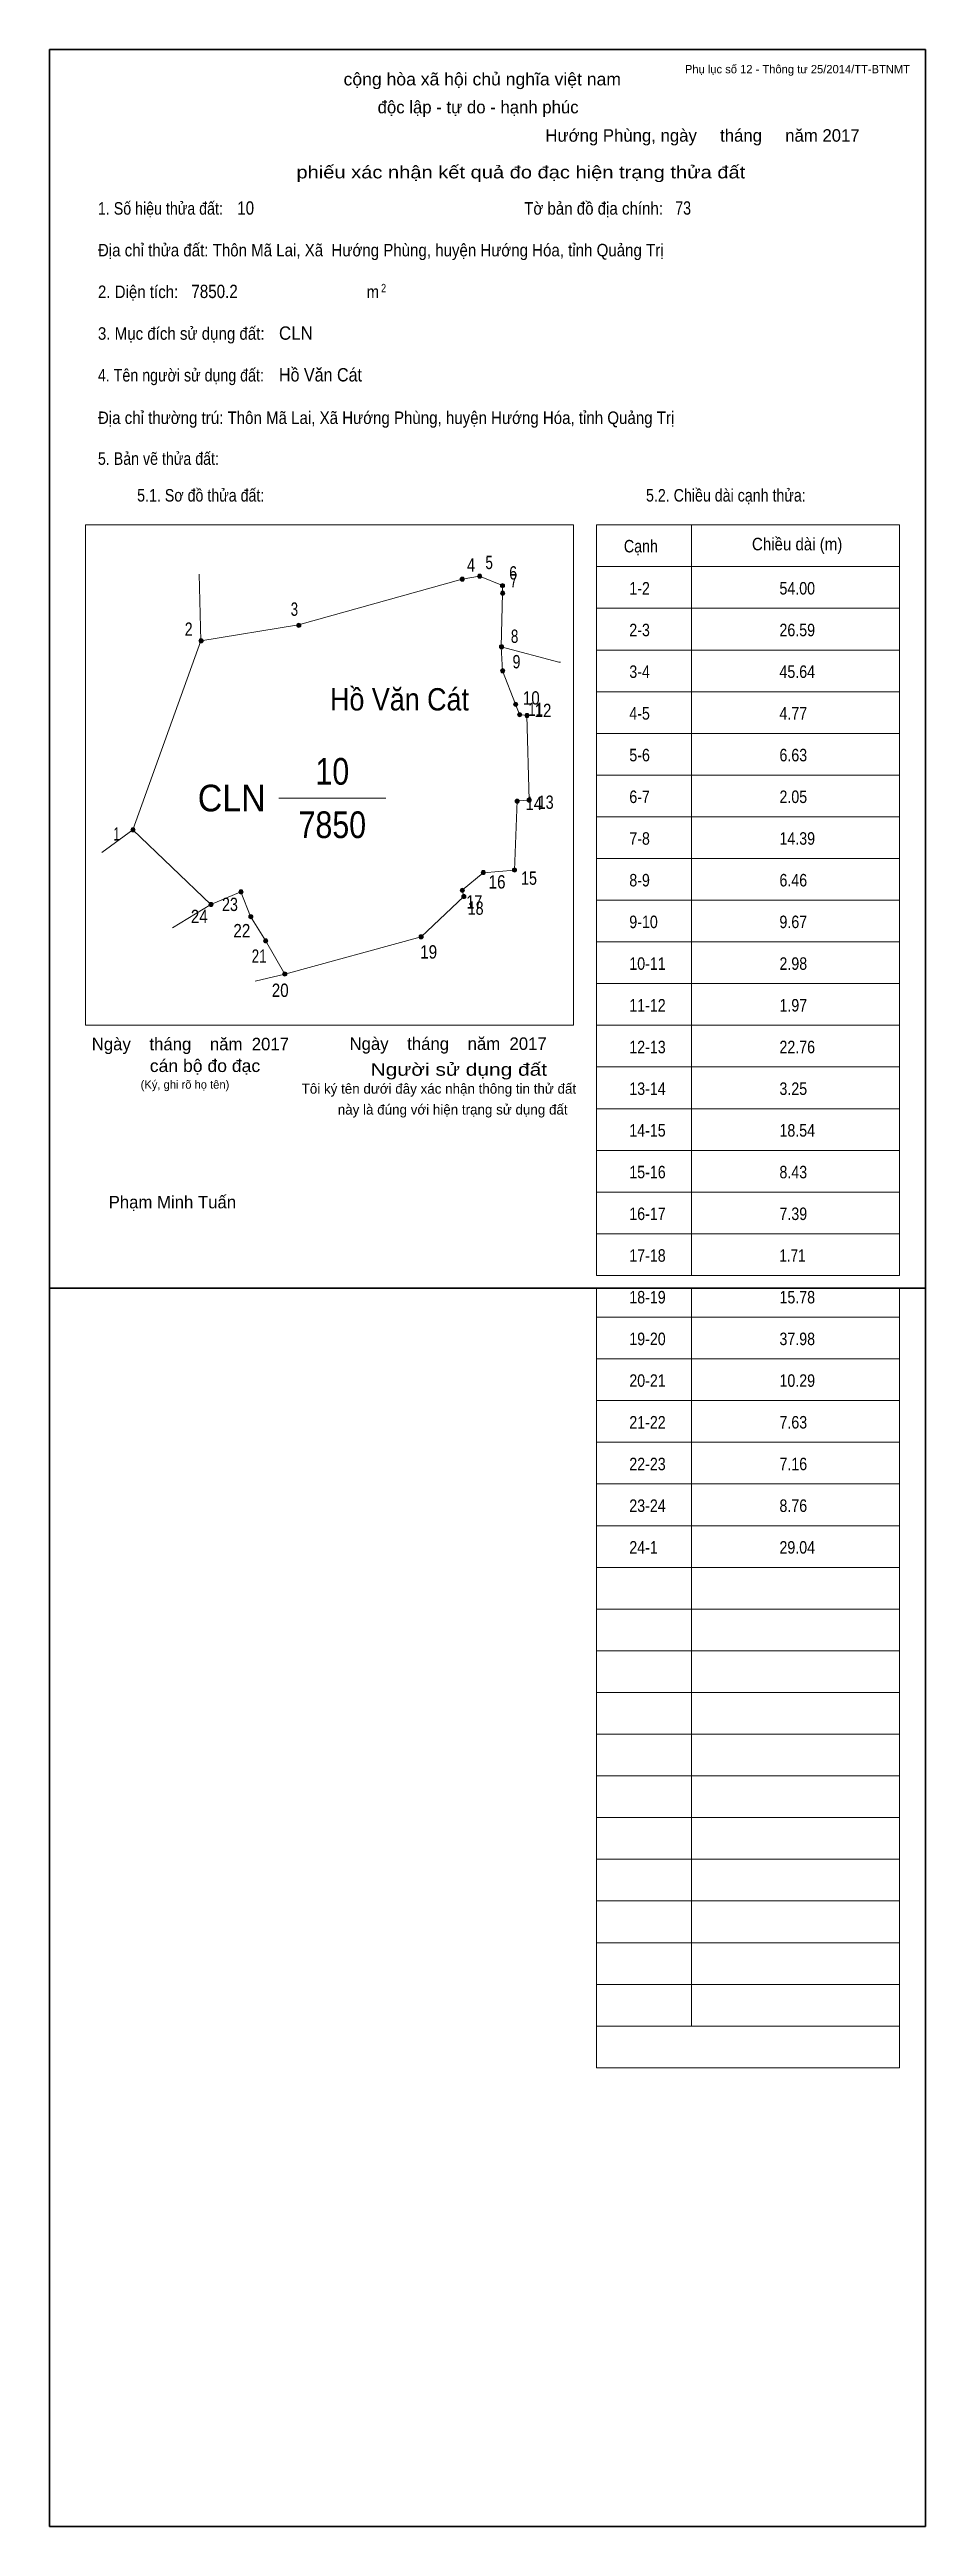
# Model space of a CAD drawing. Header units: centimetres. Extents: x 0 to 21, y -29.7 to 29.7.
import ezdxf
from ezdxf.enums import TextEntityAlignment as Align

# ---------------------------------------------------------------- set-up
doc = ezdxf.new("R2010")
doc.units = ezdxf.units.CM
doc.header["$LTSCALE"] = 0.12
doc.header["$PDMODE"] = 32
doc.header["$PDSIZE"] = 0.06
for name, color, linetype in [('2', 7, 'Continuous'), ('30', 7, 'Continuous'), ('34', 7, 'Continuous')]:
    doc.layers.add(name, color=color, linetype=linetype)
for name, color, linetype, lineweight in [('32', 7, 'Continuous', 13), ('33', 7, 'Continuous', 13), ('6', 7, 'Continuous', 13), ('63', 7, 'Continuous', 13)]:
    doc.layers.add(name, color=color, linetype=linetype, lineweight=lineweight)

msp = doc.modelspace()

# ---------------------------------------------------------------- hatches: boundary and pattern name
at = {"layer": '32'}
for points in [[(9.9447, 16.9987, 1), (9.8447, 16.9987, 1)], [(10.3639, 17.071, 1), (10.2639, 17.071, 1)], [(10.9099, 16.8444, 1), (10.8099, 16.8444, 1)], [(10.9135, 16.6615, 1), (10.8135, 16.6615, 1)], [(3.683, 15.5196, 1), (3.583, 15.5196, 1)], [(6.0257, 15.8934, 1), (5.9257, 15.8934, 1)], [(10.8876, 15.3778, 1), (10.7876, 15.3778, 1)], [(10.9153, 14.8023, 1), (10.8153, 14.8023, 1)], [(11.2266, 13.9977, 1), (11.1266, 13.9977, 1)], [(11.3212, 13.7497, 1), (11.2212, 13.7497, 1)], [(11.496, 13.7291, 1), (11.396, 13.7291, 1)], [(11.2614, 11.6755, 1), (11.1614, 11.6755, 1)], [(11.5504, 11.6996, 1), (11.4504, 11.6996, 1)], [(2.0504, 10.9877, 1), (1.9504, 10.9877, 1)], [(4.6411, 9.4997, 1), (4.5411, 9.4997, 1)], [(9.9473, 9.5354, 1), (9.8473, 9.5354, 1)], [(10.4496, 9.9627, 1), (10.3496, 9.9627, 1)], [(11.199, 10.0225, 1), (11.099, 10.0225, 1)], [(3.9212, 9.1955, 1), (3.8212, 9.1955, 1)], [(4.8775, 8.9064, 1), (4.7775, 8.9064, 1)], [(9.983, 9.3873, 1), (9.883, 9.3873, 1)], [(5.2299, 8.3239, 1), (5.1299, 8.3239, 1)], [(8.9589, 8.422, 1), (8.8589, 8.422, 1)], [(5.6902, 7.5299, 1), (5.5902, 7.5299, 1)]]:
    msp.add_hatch(color=256, dxfattribs=at).paths.add_polyline_path(points)

# ---------------------------------------------------------------- linework, layer by layer
for centre in [(9.8947, 16.9987), (10.3139, 17.071), (10.8599, 16.8444), (10.8635, 16.6615), (3.633, 15.5196), (5.9757, 15.8934), (10.8376, 15.3778), (10.8653, 14.8023), (11.1766, 13.9977), (11.2712, 13.7497), (11.446, 13.7291), (11.2114, 11.6755), (11.5004, 11.6996), (2.0004, 10.9877), (4.5911, 9.4997), (9.8973, 9.5354), (10.3996, 9.9627), (11.149, 10.0225), (3.8712, 9.1955), (4.8275, 8.9064), (9.933, 9.3873), (5.1799, 8.3239), (8.9089, 8.422), (5.6402, 7.5299)]:
    msp.add_circle(centre, 0.05, dxfattribs=at)
at = {"layer": '33'}
msp.add_line((5.5, 11.75), (8.06, 11.75), dxfattribs=at)
at = {"layer": '6'}
for p, q in [((3.63, 15.52), (3.59, 17.12)), ((10.83, 15.38), (10.86, 16.66)), ((10.86, 16.85), (10.86, 16.66)), ((3.63, 15.52), (2, 10.99)), ((10.86, 14.8), (10.83, 15.38)), ((2, 10.99), (1.25, 10.44)), ((3.87, 9.2), (2, 10.99)), ((3.87, 9.2), (2.95, 8.64)), ((8.91, 8.42), (9.93, 9.39)), ((8.91, 8.42), (5.64, 7.53)), ((4.93, 7.36), (5.64, 7.53))]:
    msp.add_line(p, q, dxfattribs=at)
for points in [[(3.63, 15.52), (5.97, 15.9), (9.89, 17)], [(10.86, 16.85), (10.31, 17.07), (9.89, 17)], [(10.83, 15.38), (12.21, 15.01), (12.25, 15.01)], [(11.5, 11.7), (11.44, 13.73), (11.27, 13.75), (11.17, 14), (10.86, 14.8)], [(11.15, 10.02), (11.21, 11.68), (11.5, 11.7)], [(9.93, 9.39), (9.89, 9.54), (10.4, 9.96), (11.15, 10.02)], [(3.87, 9.2), (4.59, 9.5), (4.82, 8.91)], [(4.82, 8.91), (5.18, 8.33), (5.64, 7.53)]]:
    msp.add_lwpolyline(points, dxfattribs=at)
msp.add_point((2, 10.99), dxfattribs=at)
at = {"layer": '63'}
for p, q in [((0.86, 18.3), (12.56, 18.3)), ((0.86, 6.3), (0.86, 18.3)), ((12.56, 6.3), (12.56, 18.3)), ((13.11, 18.3), (20.38, 18.3)), ((13.11, 0.3), (13.11, 18.3)), ((15.39, 0.3), (15.39, 18.3)), ((20.38, 0.3), (20.38, 18.3)), ((13.11, 17.3), (20.38, 17.3)), ((13.11, 16.3), (20.38, 16.3)), ((13.11, 15.3), (20.38, 15.3)), ((13.11, 14.3), (20.38, 14.3)), ((13.11, 13.3), (20.38, 13.3)), ((13.11, 12.3), (20.38, 12.3)), ((13.11, 11.3), (20.38, 11.3)), ((13.11, 10.3), (20.38, 10.3)), ((13.11, 9.3), (20.38, 9.3)), ((13.11, 8.3), (20.38, 8.3)), ((13.11, 7.3), (20.38, 7.3)), ((0.86, 6.3), (12.56, 6.3)), ((13.11, 6.3), (20.38, 6.3)), ((13.11, 5.3), (20.38, 5.3)), ((13.11, 4.3), (20.38, 4.3)), ((13.11, 3.3), (20.38, 3.3)), ((13.11, 2.3), (20.38, 2.3)), ((13.11, 1.3), (20.38, 1.3)), ((13.11, 0.3), (20.38, 0.3)), ((13.11, -18.7), (13.11, 0)), ((15.39, -17.7), (15.39, 0)), ((20.38, -18.7), (20.38, 0)), ((13.11, -0.7), (20.38, -0.7)), ((13.11, -0.7), (20.38, -0.7)), ((13.11, -1.7), (20.38, -1.7)), ((13.11, -2.7), (20.38, -2.7)), ((13.11, -3.7), (20.38, -3.7)), ((13.11, -4.7), (20.38, -4.7)), ((13.11, -5.7), (20.38, -5.7)), ((13.11, -6.7), (20.38, -6.7)), ((13.11, -7.7), (20.38, -7.7)), ((13.11, -8.7), (20.38, -8.7)), ((13.11, -9.7), (20.38, -9.7)), ((13.11, -10.7), (20.38, -10.7)), ((13.11, -11.7), (20.38, -11.7)), ((13.11, -12.7), (20.38, -12.7)), ((13.11, -13.7), (20.38, -13.7)), ((13.11, -14.7), (20.38, -14.7)), ((13.11, -15.7), (20.38, -15.7)), ((13.11, -16.7), (20.38, -16.7)), ((13.11, -17.7), (20.38, -17.7)), ((13.11, -18.7), (20.38, -18.7))]:
    msp.add_line(p, q, dxfattribs=at)
at = {"layer": '63', "lineweight": 35}
msp.add_line((0, -29.7), (0, 0), dxfattribs=at)
msp.add_lwpolyline([(0, 0), (0, 29.7), (21, 29.7), (21, 0)], close=True, dxfattribs=at)
msp.add_lwpolyline([(21, 0), (21, -29.7), (0, -29.7)], dxfattribs=at)

# ---------------------------------------------------------------- texts
at = {"layer": '2', "width": 0.9}
msp.add_text('Hồ Văn Cát', height=0.5352, dxfattribs=at).set_placement((8.39, 13.85), align=Align.CENTER)
at = {"layer": '30'}
for s, width, p in [('1-2', 0.85, (13.9, 16.63)), ('54.00', 0.85, (17.5, 16.63)), ('2-3', 0.85, (13.9, 15.63)), ('26.59', 0.85, (17.5, 15.63)), ('3-4', 0.85, (13.9, 14.63)), ('45.64', 0.85, (17.5, 14.63)), ('4-5', 0.85, (13.9, 13.63)), ('4.77', 0.85, (17.5, 13.63)), ('5-6', 0.85, (13.9, 12.63)), ('6.63', 0.85, (17.5, 12.63)), ('6-7', 0.85, (13.9, 11.63)), ('2.05', 0.85, (17.5, 11.63)), ('7-8', 0.85, (13.9, 10.63)), ('14.39', 0.85, (17.5, 10.63)), ('8-9', 0.85, (13.9, 9.63)), ('6.46', 0.85, (17.5, 9.63)), ('9-10', 0.85, (13.9, 8.63)), ('9.67', 0.85, (17.5, 8.63)), ('10-11', 0.85, (13.9, 7.63)), ('2.98', 0.85, (17.5, 7.63)), ('11-12', 0.85, (13.9, 6.63)), ('1.97', 0.85, (17.5, 6.63)), ('12-13', 0.85, (13.9, 5.63)), ('22.76', 0.85, (17.5, 5.63)), ('13-14', 0.85, (13.9, 4.63)), ('3.25', 0.85, (17.5, 4.63)), ('14-15', 0.85, (13.9, 3.63)), ('18.54', 0.85, (17.5, 3.63)), ('15-16', 0.85, (13.9, 2.63)), ('8.43', 0.85, (17.5, 2.63)), ('16-17', 0.85, (13.9, 1.63)), ('7.39', 0.85, (17.5, 1.63)), ('17-18', 0.85, (13.9, 0.63)), ('1.71', 0.8, (17.5, 0.63)), ('18-19', 0.85, (13.9, -0.37)), ('15.78', 0.85, (17.5, -0.37)), ('19-20', 0.85, (13.9, -1.37)), ('37.98', 0.85, (17.5, -1.37)), ('20-21', 0.85, (13.9, -2.37)), ('10.29', 0.85, (17.5, -2.37)), ('21-22', 0.85, (13.9, -3.37)), ('7.63', 0.85, (17.5, -3.37)), ('22-23', 0.85, (13.9, -4.37)), ('7.16', 0.85, (17.5, -4.37)), ('23-24', 0.85, (13.9, -5.37)), ('8.76', 0.85, (17.5, -5.37)), ('24-1', 0.85, (13.9, -6.37)), ('29.04', 0.85, (17.5, -6.37))]:
    msp.add_text(s, height=0.3, dxfattribs=dict(at, width=width)).set_placement(p)
at = {"layer": '32'}
for s, width, p in [('4', 0.8, (10.105, 17.18)), ('5', 0.75, (10.54, 17.24)), ('6', 0.8, (11.115, 16.99)), ('7', 0.75, (11.13, 16.8)), ('3', 0.75, (5.87, 16.12)), ('2', 0.8, (3.335, 15.64)), ('8', 0.75, (11.15, 15.47)), ('9', 0.8, (11.195, 14.86)), ('10', 0.85, (11.55, 13.99)), ('11', 0.75, (11.655, 13.72)), ('12', 0.85, (11.83, 13.69)), ('14', 0.85, (11.61, 11.46)), ('13', 0.8, (11.895, 11.49)), ('1', 0.65, (1.61, 10.73)), ('16', 0.85, (10.73, 9.58)), ('15', 0.8, (11.495, 9.67)), ('24', 0.85, (3.59, 8.75)), ('23', 0.8, (4.325, 9.04)), ('17', 0.8, (10.185, 9.1)), ('18', 0.8, (10.215, 8.95)), ('22', 0.85, (4.61, 8.41)), ('21', 0.75, (5.025, 7.8)), ('19', 0.85, (9.09, 7.9)), ('20', 0.85, (5.53, 6.98))]:
    msp.add_text(s, height=0.32, dxfattribs=dict(at, width=width)).set_placement(p, align=Align.CENTER)
at = {"layer": '33', "width": 0.85}
for s, p in [('10', (6.78, 12.07)), ('7850', (6.78, 10.79))]:
    msp.add_text(s, height=0.64, dxfattribs=at).set_placement(p, align=Align.CENTER)
at = {"layer": '33', "width": 0.95}
msp.add_text('CLN', height=0.64, dxfattribs=at).set_placement((5.18, 11.43), align=Align.RIGHT)
at = {"layer": '34'}
for s, width, p in [('10', 0.85, (4.5, 25.74)), ('73', 0.8, (15, 25.74)), ('7850.2', 0.85, (3.4, 23.74)), ('CLN', 0.95, (5.5, 22.74)), ('Hồ Văn Cát', 0.9, (5.5, 21.74))]:
    msp.add_text(s, height=0.32, dxfattribs=dict(at, width=width)).set_placement(p)
at = {"layer": '63', "width": 1.05}
msp.add_text('cộng hòa xã hội chủ nghĩa việt nam', height=0.3, dxfattribs=at).set_placement((10.375, 28.84), align=Align.CENTER)
at = {"layer": '63'}
for s, height, p in [('Phụ lục số 12 - Thông tư 25/2014/TT-BTNMT', 0.2, (20.63, 29.13)), ('Ngày    tháng    năm  2017', 0.3, (5.74, 5.7)), ('Ngày    tháng    năm  2017', 0.3, (11.92, 5.71)), ('(Ký, ghi rõ họ tên)', 0.2, (4.31, 4.78))]:
    msp.add_text(s, height=height, dxfattribs=at).set_placement(p, align=Align.RIGHT)
for s, height, p in [('độc lập - tự do - hạnh phúc', 0.3, (10.275, 28.17)), ('Hướng Phùng, ngày     tháng     năm 2017', 0.3, (15.655, 27.49)), ('Tôi ký tên dưới đây xác nhận thông tin thử đất', 0.24, (9.335, 4.66)), ('này là đúng với hiện trạng sử dụng đất', 0.24, (9.665, 4.16)), ('Phạm Minh Tuấn', 0.3, (2.945, 1.91))]:
    msp.add_text(s, height=height, dxfattribs=at).set_placement(p, align=Align.CENTER)
for s, width, p in [('phiếu xác nhận kết quả đo đạc hiện trạng thửa đất', 1.2, (16.68, 26.61)), ('cán bộ đo đạc', 1.05, (5.05, 5.18)), ('Người sử dụng đất', 1.25, (11.93, 5.09))]:
    msp.add_text(s, height=0.3, dxfattribs=dict(at, width=width)).set_placement(p, align=Align.RIGHT)
for s, height, width, p in [('1. Số hiệu thửa đất:', 0.3, 0.85, (1.16, 25.74)), ('Tờ bản đồ địa chính:', 0.3, 0.9, (11.38, 25.74)), ('Địa chỉ thửa đất: Thôn Mã Lai, Xã  Hướng Phùng, huyện Hướng Hóa, tỉnh Quảng Trị', 0.3, 0.9, (1.16, 24.74)), ('2. Diện tích:', 0.3, 0.9, (1.16, 23.74)), ('m', 0.3, 0.9, (7.6, 23.74)), ('2', 0.2, 0.8, (7.95, 23.88)), ('3. Mục đích sử dụng đất:', 0.3, 0.9, (1.16, 22.74)), ('4. Tên người sử dụng đất:', 0.3, 0.85, (1.16, 21.74)), ('Địa chỉ thường trú: Thôn Mã Lai, Xã Hướng Phùng, huyện Hướng Hóa, tỉnh Quảng Trị', 0.3, 0.9, (1.16, 20.72)), ('5. Bản vẽ thửa đất:', 0.3, 0.85, (1.16, 19.74)), ('5.1. Sơ đồ thửa đất:', 0.3, 0.85, (2.1, 18.86)), ('5.2. Chiều dài cạnh thửa:', 0.3, 0.85, (14.3, 18.86)), ('Cạnh', 0.3, 0.85, (13.77, 17.64)), ('Chiều dài (m)', 0.3, 0.9, (16.84, 17.69))]:
    msp.add_text(s, height=height, dxfattribs=dict(at, width=width)).set_placement(p)

doc.saveas('drawing.dxf')
